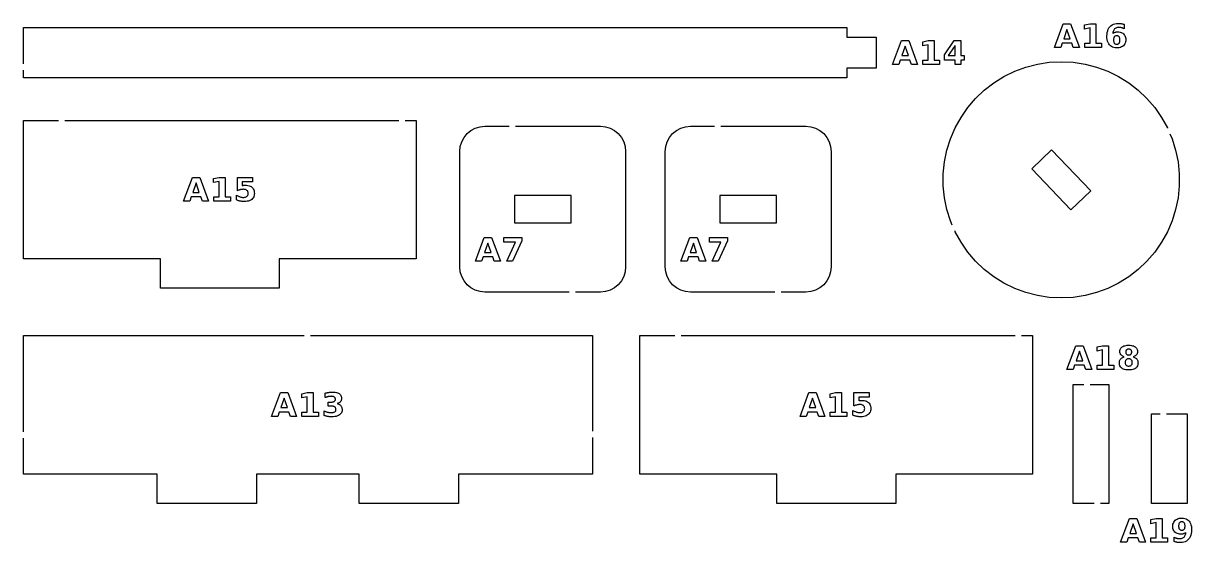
# Model space of a CAD drawing. Header units: millimetres. Extents: x 9 to 296, y 5 to 146.
# Drawn here: x 171.9 to 291.3, y 4.9 to 58 of the extents above; entities that cross this region are included whole.
import ezdxf

# ---------------------------------------------------------------- set-up
doc = ezdxf.new("R2010")
doc.units = ezdxf.units.MM
doc.layers.add('CUT', color=1, linetype='CONTINUOUS')
doc.layers.add('ENGRAVE', color=5, linetype='CONTINUOUS')

msp = doc.modelspace()

# ---------------------------------------------------------------- linework, layer by layer
at = {"layer": 'CUT', "color": 1}
for points in [[(171.925, 53.85), (171.925, 57.575), (256.075, 57.575), (256.075, 56.575), (259.075, 56.575), (259.075, 53.425), (256.075, 53.425), (256.075, 52.425), (171.925, 52.425), (171.925, 53.2)], [(266.8593, 37.3805), (266.6765, 37.8063), (266.3104, 38.9734), (266.0641, 40.1716), (265.9404, 41.3885), (265.9404, 42.6117), (266.0642, 43.8286), (266.3104, 45.0267), (266.6766, 46.1938), (267.159, 47.3179), (267.7526, 48.3874), (268.4514, 49.3913), (269.2481, 50.3194), (270.1347, 51.1621), (271.1019, 51.9108), (272.14, 52.5579), (273.2382, 53.0965), (274.3852, 53.5213), (275.5694, 53.8279), (276.7785, 54.0132), (278.0001, 54.0751), (279.2217, 54.0131), (280.4308, 53.8279), (281.6149, 53.5213), (282.762, 53.0965), (283.8601, 52.5578), (284.8982, 51.9108), (285.8654, 51.162), (286.752, 50.3193), (287.5487, 49.3912), (288.2475, 48.3872), (288.8411, 47.3177), (288.8524, 47.2914)], [(210.95, 48.075), (212.075, 48.075), (212.075, 33.925), (198.075, 33.925), (198.075, 30.925), (185.925, 30.925), (185.925, 33.925), (171.925, 33.925), (171.925, 48.075), (175.5, 48.075)], [(176.15, 48.075), (210.3, 48.075)], [(227.709, 30.525), (219.0963, 30.525), (218.5976, 30.5741), (218.1145, 30.7207), (217.6692, 30.9587), (217.2789, 31.2789), (216.9587, 31.6692), (216.7207, 32.1145), (216.5741, 32.5976), (216.525, 33.0963), (216.525, 44.9037), (216.5741, 45.4024), (216.7207, 45.8855), (216.9587, 46.3308), (217.2789, 46.7211), (217.6692, 47.0413), (218.1145, 47.2793), (218.5976, 47.4259), (219.0963, 47.475), (221.5633, 47.475)], [(222.2133, 47.475), (230.9037, 47.475), (231.4024, 47.4259), (231.8855, 47.2793), (232.3308, 47.0413), (232.7211, 46.7211), (233.0413, 46.3308), (233.2793, 45.8855), (233.4259, 45.4024), (233.475, 44.9037), (233.475, 33.0963), (233.4259, 32.5976), (233.2793, 32.1145), (233.0413, 31.6692), (232.7211, 31.2789), (232.3308, 30.9587), (231.8855, 30.7207), (231.4024, 30.5741), (230.9037, 30.525), (228.359, 30.525)], [(248.709, 30.525), (240.0963, 30.525), (239.5976, 30.5741), (239.1145, 30.7207), (238.6692, 30.9587), (238.2789, 31.2789), (237.9587, 31.6692), (237.7207, 32.1145), (237.5741, 32.5976), (237.525, 33.0963), (237.525, 44.9037), (237.5741, 45.4024), (237.7207, 45.8855), (237.9587, 46.3308), (238.2789, 46.7211), (238.6692, 47.0413), (239.1145, 47.2793), (239.5976, 47.4259), (240.0963, 47.475), (242.5633, 47.475)], [(243.2133, 47.475), (251.9037, 47.475), (252.4024, 47.4259), (252.8855, 47.2793), (253.3308, 47.0413), (253.7211, 46.7211), (254.0413, 46.3308), (254.2793, 45.8855), (254.4259, 45.4024), (254.475, 44.9037), (254.475, 33.0963), (254.4259, 32.5976), (254.2793, 32.1145), (254.0413, 31.6692), (253.7211, 31.2789), (253.3308, 30.9587), (252.8855, 30.7207), (252.4024, 30.5741), (251.9037, 30.525), (249.359, 30.525)], [(289.1087, 46.6941), (289.3235, 46.1937), (289.6896, 45.0266), (289.9359, 43.8284), (290.0596, 42.6115), (290.0596, 41.3883), (289.9358, 40.1714), (289.6896, 38.9733), (289.3234, 37.8062), (288.841, 36.6821), (288.2474, 35.6126), (287.5486, 34.6087), (286.7519, 33.6806), (285.8653, 32.8379), (284.8981, 32.0892), (283.86, 31.4421), (282.7618, 30.9035), (281.6148, 30.4787), (280.4306, 30.1721), (279.2215, 29.9868), (277.9999, 29.9249), (276.7783, 29.9869), (275.5692, 30.1721), (274.3851, 30.4787), (273.238, 30.9035), (272.1399, 31.4422), (271.1018, 32.0892), (270.1346, 32.838), (269.248, 33.6807), (268.4513, 34.6088), (267.7525, 35.6128), (267.1589, 36.6823), (267.1156, 36.7832)], [(171.925, 16.2333), (171.925, 26.075), (200.6333, 26.075)], [(201.2833, 26.075), (230.075, 26.075), (230.075, 16.3167)], [(273.95, 26.075), (275.075, 26.075), (275.075, 11.925), (261.075, 11.925), (261.075, 8.925), (248.925, 8.925), (248.925, 11.925), (234.925, 11.925), (234.925, 26.075), (238.5, 26.075)], [(239.15, 26.075), (273.3, 26.075)], [(281.35, 8.925), (279.225, 8.925), (279.225, 21.075), (280.3, 21.075)], [(280.95, 21.075), (282.875, 21.075), (282.875, 8.925), (282, 8.925)], [(288.75, 18.075), (290.875, 18.075), (290.875, 8.925), (287.225, 8.925), (287.225, 18.075), (288.1, 18.075)], [(230.075, 15.6667), (230.075, 11.925), (216.4083, 11.925), (216.4083, 8.925), (206.2583, 8.925), (206.2583, 11.925), (195.7417, 11.925), (195.7417, 8.925), (185.5917, 8.925), (185.5917, 11.925), (171.925, 11.925), (171.925, 15.5833)]]:
    msp.add_lwpolyline(points, dxfattribs=at)
for points in [[(281.0056, 40.8628), (277.0165, 45.0594), (274.9944, 43.1372), (278.9835, 38.9406), (281.0056, 40.8628)], [(227.895, 37.605), (227.895, 40.395), (222.105, 40.395), (222.105, 37.605), (227.895, 37.605)], [(248.895, 37.605), (248.895, 40.395), (243.105, 40.395), (243.105, 37.605), (248.895, 37.605)]]:
    msp.add_lwpolyline(points, close=True, dxfattribs=at)
at = {"layer": 'ENGRAVE', "color": 5}
for points in [[(277.3086, 55.5229), (278.2087, 57.9529), (278.9557, 57.9529), (279.8558, 55.5229), (279.2259, 55.5229), (279.0729, 55.9656), (278.0931, 55.9656), (277.9385, 55.5229), (277.3086, 55.5229)], [(278.2494, 56.4164), (278.9151, 56.4164), (278.583, 57.3832), (278.2494, 56.4164)], [(280.9494, 57.5265), (280.3814, 57.4093), (280.3814, 57.8357), (280.9462, 57.9529), (281.5419, 57.9529), (281.5419, 55.9558), (282.0953, 55.9558), (282.0953, 55.5229), (280.396, 55.5229), (280.396, 55.9558), (280.9494, 55.9558), (280.9494, 57.5265)], [(284.3878, 57.4635), (284.3378, 57.4848), (284.2887, 57.5039), (284.2407, 57.5209), (284.1936, 57.5357), (284.1475, 57.5484), (284.1021, 57.5591), (284.0571, 57.5679), (284.0124, 57.5747), (283.9681, 57.5795), (283.9242, 57.5825), (283.8806, 57.5834), (283.7907, 57.5791), (283.7077, 57.5662), (283.6316, 57.5446), (283.5623, 57.5143), (283.4999, 57.4755), (283.4444, 57.428), (283.3959, 57.372), (283.3547, 57.3076), (283.3207, 57.2349), (283.2939, 57.1538), (283.2744, 57.0644), (283.2621, 56.9666), (283.2984, 56.992), (283.3357, 57.0153), (283.374, 57.0363), (283.4133, 57.0552), (283.4536, 57.0718), (283.4949, 57.0862), (283.5373, 57.0984), (283.581, 57.1083), (283.6259, 57.1161), (283.6721, 57.1216), (283.7196, 57.125), (283.7683, 57.1261), (283.8885, 57.12), (284.0008, 57.1018), (284.105, 57.0715), (284.2012, 57.0291), (284.2895, 56.9746), (284.3697, 56.908), (284.4396, 56.8315), (284.4967, 56.7476), (284.5412, 56.6561), (284.573, 56.5571), (284.592, 56.4507), (284.5984, 56.3367), (284.5913, 56.2108), (284.57, 56.0935), (284.5345, 55.9849), (284.4848, 55.8849), (284.4209, 55.7936), (284.3429, 55.7109), (284.2528, 55.639), (284.1531, 55.5802), (284.0438, 55.5345), (283.9247, 55.5018), (283.796, 55.4822), (283.6576, 55.4757), (283.5057, 55.4846), (283.3657, 55.5112), (283.2375, 55.5556), (283.1212, 55.6178), (283.0169, 55.6978), (282.9244, 55.7955), (282.8451, 55.9095), (282.7802, 56.0385), (282.7297, 56.1823), (282.6936, 56.3409), (282.672, 56.5145), (282.6648, 56.7029), (282.6732, 56.8965), (282.6985, 57.0757), (282.7407, 57.2406), (282.7997, 57.3912), (282.8756, 57.5274), (282.9683, 57.6493), (283.0758, 57.7545), (283.1958, 57.8406), (283.3282, 57.9075), (283.4733, 57.9553), (283.6308, 57.984), (283.8009, 57.9936), (283.8565, 57.9929), (283.9115, 57.9907), (283.9661, 57.9871), (284.02, 57.982), (284.0735, 57.9755), (284.1264, 57.9675), (284.1789, 57.9581), (284.2313, 57.9473), (284.2834, 57.935), (284.3354, 57.9212), (284.3872, 57.9061), (284.4389, 57.8894), (284.4389, 57.4402), (284.3878, 57.4635)], [(261.3962, 53.8), (260.7663, 53.8), (261.6663, 56.23), (262.4134, 56.23), (263.3135, 53.8), (262.6836, 53.8), (262.5306, 54.2427), (261.5508, 54.2427), (261.3962, 53.8)], [(264.4071, 55.8036), (263.8391, 55.6864), (263.8391, 56.1128), (264.4038, 56.23), (264.9995, 56.23), (264.9995, 54.2329), (265.5529, 54.2329), (265.5529, 53.8), (263.8537, 53.8), (263.8537, 54.2329), (264.4071, 54.2329), (264.4071, 55.8036)], [(268.0821, 54.6968), (268.0821, 54.2427), (267.7354, 54.2427), (267.7354, 53.8), (267.143, 53.8), (267.143, 54.2427), (266.0655, 54.2427), (266.0655, 54.7798), (267.0388, 56.23), (267.7354, 56.23), (267.7354, 54.6968), (268.0821, 54.6968)], [(283.5637, 56.7106), (283.5203, 56.6958), (283.4815, 56.675), (283.4472, 56.6484), (283.4176, 56.6158), (283.3924, 56.5773), (283.3719, 56.5329), (283.3559, 56.4826), (283.3445, 56.4263), (283.3376, 56.3641), (283.3354, 56.296), (283.3376, 56.2279), (283.3445, 56.1657), (283.3559, 56.1094), (283.3719, 56.0591), (283.3924, 56.0147), (283.4176, 55.9762), (283.4472, 55.9436), (283.4815, 55.9169), (283.5203, 55.8962), (283.5637, 55.8814), (283.6116, 55.8725), (283.6641, 55.8696), (283.7171, 55.8725), (283.7655, 55.8814), (283.8092, 55.8962), (283.8482, 55.9169), (283.8826, 55.9436), (283.9123, 55.9762), (283.9375, 56.0147), (283.958, 56.0591), (283.974, 56.1094), (283.9854, 56.1657), (283.9923, 56.2279), (283.9945, 56.296), (283.9923, 56.3641), (283.9854, 56.4263), (283.974, 56.4826), (283.958, 56.5329), (283.9375, 56.5773), (283.9123, 56.6158), (283.8826, 56.6484), (283.8482, 56.675), (283.8092, 56.6958), (283.7655, 56.7106), (283.7171, 56.7195), (283.6641, 56.7224), (283.6116, 56.7195), (283.5637, 56.7106)], [(262.0407, 55.6604), (261.707, 54.6936), (262.3727, 54.6936), (262.0407, 55.6604)], [(267.143, 55.7141), (266.4561, 54.6968), (267.143, 54.6968), (267.143, 55.7141)], [(188.2987, 39.825), (189.1988, 42.255), (189.9459, 42.255), (190.8459, 39.825), (190.216, 39.825), (190.0631, 40.2677), (189.0832, 40.2677), (188.9286, 39.825), (188.2987, 39.825)], [(191.9396, 41.8286), (191.3715, 41.7114), (191.3715, 42.1378), (191.9363, 42.255), (192.532, 42.255), (192.532, 40.2579), (193.0854, 40.2579), (193.0854, 39.825), (191.3862, 39.825), (191.3862, 40.2579), (191.9396, 40.2579), (191.9396, 41.8286)], [(195.359, 42.255), (195.359, 41.7944), (194.3011, 41.7944), (194.3011, 41.4184), (194.325, 41.4247), (194.3489, 41.4305), (194.3729, 41.4357), (194.3969, 41.4405), (194.421, 41.4448), (194.4451, 41.4485), (194.4694, 41.4518), (194.494, 41.4544), (194.519, 41.4565), (194.5442, 41.4579), (194.5698, 41.4588), (194.5957, 41.4591), (194.7383, 41.4529), (194.87, 41.4344), (194.9908, 41.4036), (195.1006, 41.3604), (195.1995, 41.3048), (195.2874, 41.2369), (195.363, 41.158), (195.4248, 41.0694), (195.4729, 40.971), (195.5073, 40.863), (195.5279, 40.7452), (195.5348, 40.6176), (195.5273, 40.4911), (195.5049, 40.374), (195.4675, 40.2665), (195.4151, 40.1684), (195.3477, 40.0799), (195.2654, 40.0008), (195.1698, 39.9326), (195.0626, 39.8769), (194.9438, 39.8335), (194.8133, 39.8026), (194.6712, 39.784), (194.5175, 39.7778), (194.4488, 39.7789), (194.3802, 39.7822), (194.3119, 39.7878), (194.2437, 39.7955), (194.1759, 39.8055), (194.1082, 39.8177), (194.0407, 39.8321), (193.9734, 39.8489), (193.9062, 39.8679), (193.8391, 39.8893), (193.7722, 39.913), (193.7054, 39.9389), (193.7054, 40.4321), (193.771, 40.3957), (193.8355, 40.3625), (193.8989, 40.3324), (193.9611, 40.3055), (194.0222, 40.2818), (194.0822, 40.2612), (194.141, 40.2438), (194.1987, 40.2296), (194.2553, 40.2185), (194.3107, 40.2106), (194.3651, 40.2058), (194.4183, 40.2042), (194.4915, 40.2073), (194.5594, 40.2166), (194.6219, 40.2321), (194.679, 40.2538), (194.7308, 40.2817), (194.7771, 40.3157), (194.8172, 40.3551), (194.8499, 40.3988), (194.8754, 40.4469), (194.8936, 40.4995), (194.9045, 40.5564), (194.9082, 40.6176), (194.9045, 40.6794), (194.8936, 40.7366), (194.8754, 40.7894), (194.8499, 40.8376), (194.8172, 40.8812), (194.7771, 40.9204), (194.7308, 40.9542), (194.679, 40.9819), (194.6219, 41.0034), (194.5594, 41.0188), (194.4915, 41.028), (194.4183, 41.0311), (194.3727, 41.0301), (194.3262, 41.0272), (194.2787, 41.0223), (194.2302, 41.0155), (194.1807, 41.0068), (194.1302, 40.9961), (194.0785, 40.9833), (194.0256, 40.9685), (193.9715, 40.9515), (193.9161, 40.9324), (193.8594, 40.9112), (193.8014, 40.8878), (193.8014, 42.255), (195.359, 42.255)], [(189.2395, 40.7186), (189.9052, 40.7186), (189.5731, 41.6854), (189.2395, 40.7186)], [(218.7549, 33.675), (218.1251, 33.675), (219.0251, 36.105), (219.7722, 36.105), (220.6723, 33.675), (220.0424, 33.675), (219.8894, 34.1177), (218.9096, 34.1177), (218.7549, 33.675)], [(222.8759, 36.105), (222.8759, 35.7518), (221.9286, 33.675), (221.3183, 33.675), (222.2151, 35.6444), (221.0449, 35.6444), (221.0449, 36.105), (222.8759, 36.105)], [(239.7549, 33.675), (239.1251, 33.675), (240.0251, 36.105), (240.7722, 36.105), (241.6723, 33.675), (241.0424, 33.675), (240.8894, 34.1177), (239.9096, 34.1177), (239.7549, 33.675)], [(243.8759, 36.105), (243.8759, 35.7518), (242.9286, 33.675), (242.3183, 33.675), (243.2151, 35.6444), (242.0449, 35.6444), (242.0449, 36.105), (243.8759, 36.105)], [(219.3995, 35.5354), (219.0658, 34.5686), (219.7315, 34.5686), (219.3995, 35.5354)], [(240.3995, 35.5354), (240.0658, 34.5686), (240.7315, 34.5686), (240.3995, 35.5354)], [(284.2399, 23.9926), (284.1873, 24.0288), (284.1408, 24.0689), (284.1003, 24.1131), (284.066, 24.1611), (284.0379, 24.2129), (284.0161, 24.2685), (284.0005, 24.3279), (283.9911, 24.3911), (283.988, 24.4581), (283.9944, 24.5566), (284.0135, 24.6469), (284.0454, 24.7291), (284.09, 24.8032), (284.1474, 24.8691), (284.2175, 24.9269), (284.3, 24.9761), (284.3944, 25.0164), (284.5007, 25.0477), (284.619, 25.0701), (284.7492, 25.0835), (284.8913, 25.088), (285.0325, 25.0835), (285.1619, 25.0702), (285.2795, 25.0479), (285.3854, 25.0167), (285.4795, 24.9767), (285.5619, 24.9277), (285.632, 24.8701), (285.6894, 24.8042), (285.734, 24.7301), (285.7659, 24.6477), (285.785, 24.557), (285.7914, 24.4581), (285.7883, 24.3911), (285.7788, 24.3279), (285.7631, 24.2685), (285.7411, 24.2129), (285.7129, 24.1611), (285.6783, 24.1131), (285.6376, 24.0689), (285.5909, 24.0288), (285.5381, 23.9926), (285.4794, 23.9604), (285.4146, 23.9322), (285.3438, 23.908), (285.4229, 23.8828), (285.4953, 23.8529), (285.5609, 23.8183), (285.6198, 23.7789), (285.6719, 23.7347), (285.7174, 23.6858), (285.7559, 23.6323), (285.7874, 23.5743), (285.812, 23.5119), (285.8295, 23.4449), (285.84, 23.3735), (285.8435, 23.2976), (285.8368, 23.1821), (285.8168, 23.0764), (285.7835, 22.9804), (285.7368, 22.8943), (285.6768, 22.818), (285.6034, 22.7516), (285.517, 22.6951), (285.4176, 22.6489), (285.3054, 22.613), (285.1802, 22.5874), (285.0422, 22.572), (284.8913, 22.5668), (284.7399, 22.572), (284.6014, 22.5874), (284.4757, 22.613), (284.3629, 22.6489), (284.263, 22.6951), (284.176, 22.7516), (284.1022, 22.818), (284.0417, 22.8943), (283.9947, 22.9804), (283.9612, 23.0764), (283.941, 23.1821), (283.9343, 23.2976), (283.9378, 23.3735), (283.9483, 23.4449), (283.9658, 23.5119), (283.9904, 23.5743), (284.0219, 23.6323), (284.0605, 23.6858), (284.1059, 23.7347), (284.158, 23.7789), (284.2169, 23.8183), (284.2825, 23.8529), (284.3549, 23.8828), (284.434, 23.908), (284.3632, 23.9322), (284.2985, 23.9604), (284.2399, 23.9926)], [(278.5814, 22.614), (279.4815, 25.044), (280.2285, 25.044), (281.1286, 22.614), (280.4987, 22.614), (280.3457, 23.0567), (279.3659, 23.0567), (279.2113, 22.614), (278.5814, 22.614)], [(279.5221, 23.5076), (280.1878, 23.5076), (279.8558, 24.4744), (279.5221, 23.5076)], [(282.2222, 24.6176), (281.6542, 24.5004), (281.6542, 24.9269), (282.219, 25.044), (282.8147, 25.044), (282.8147, 23.047), (283.368, 23.047), (283.368, 22.614), (281.6688, 22.614), (281.6688, 23.047), (282.2222, 23.047), (282.2222, 24.6176)], [(284.5894, 24.3055), (284.6006, 24.2665), (284.6163, 24.2311), (284.6364, 24.1995), (284.661, 24.1716), (284.6898, 24.1478), (284.7224, 24.1282), (284.7589, 24.1131), (284.7992, 24.1022), (284.8434, 24.0957), (284.8913, 24.0935), (284.9383, 24.0957), (284.9816, 24.1022), (285.0211, 24.1131), (285.057, 24.1282), (285.0891, 24.1478), (285.1176, 24.1716), (285.142, 24.1995), (285.1619, 24.2311), (285.1774, 24.2665), (285.1885, 24.3055), (285.1951, 24.3482), (285.1973, 24.3946), (285.1951, 24.441), (285.1885, 24.4837), (285.1774, 24.5226), (285.1619, 24.5578), (285.142, 24.5891), (285.1176, 24.6168), (285.0891, 24.6404), (285.057, 24.6597), (285.0211, 24.6748), (284.9816, 24.6855), (284.9383, 24.692), (284.8913, 24.6941), (284.8434, 24.6919), (284.7992, 24.6854), (284.7589, 24.6746), (284.7224, 24.6594), (284.6898, 24.6399), (284.661, 24.616), (284.6364, 24.5881), (284.6163, 24.5567), (284.6006, 24.5216), (284.5894, 24.4829), (284.5827, 24.4406), (284.5805, 24.3946), (284.5827, 24.3482), (284.5894, 24.3055)], [(284.7359, 23.6773), (284.6931, 23.6586), (284.6549, 23.6346), (284.6212, 23.6052), (284.5923, 23.5709), (284.5687, 23.532), (284.5504, 23.4885), (284.5373, 23.4403), (284.5294, 23.3875), (284.5268, 23.3302), (284.5294, 23.2728), (284.5373, 23.2201), (284.5504, 23.1721), (284.5687, 23.1287), (284.5923, 23.09), (284.6212, 23.0559), (284.6549, 23.0268), (284.6931, 23.003), (284.7359, 22.9845), (284.7832, 22.9713), (284.835, 22.9634), (284.8913, 22.9607), (284.9471, 22.9634), (284.9984, 22.9713), (285.0452, 22.9845), (285.0874, 23.003), (285.1251, 23.0268), (285.1583, 23.0559), (285.1866, 23.09), (285.2098, 23.1287), (285.2279, 23.1721), (285.2407, 23.2201), (285.2485, 23.2728), (285.251, 23.3302), (285.2485, 23.388), (285.2407, 23.4411), (285.2279, 23.4895), (285.2098, 23.5331), (285.1866, 23.5719), (285.1583, 23.6061), (285.1251, 23.6351), (285.0874, 23.659), (285.0452, 23.6775), (284.9984, 23.6907), (284.9471, 23.6986), (284.8913, 23.7013), (284.835, 23.6986), (284.7832, 23.6906), (284.7359, 23.6773)], [(204.0796, 19.1115), (204.1517, 19.0825), (204.2172, 19.0483), (204.2762, 19.009), (204.3286, 18.9644), (204.3745, 18.9147), (204.4135, 18.86), (204.4455, 18.8005), (204.4703, 18.7363), (204.488, 18.6673), (204.4987, 18.5936), (204.5022, 18.5151), (204.4946, 18.3995), (204.4715, 18.2935), (204.4331, 18.1971), (204.3793, 18.1104), (204.3101, 18.0333), (204.2256, 17.9658), (204.1263, 17.9083), (204.0129, 17.8613), (203.8854, 17.8248), (203.7438, 17.7987), (203.5881, 17.783), (203.4183, 17.7778), (203.3558, 17.7786), (203.2934, 17.7811), (203.2309, 17.7853), (203.1683, 17.7912), (203.1057, 17.7987), (203.0431, 17.8079), (202.9805, 17.8188), (202.9182, 17.8313), (202.8561, 17.8455), (202.7943, 17.8614), (202.7326, 17.879), (202.6712, 17.8982), (202.6712, 18.3816), (202.7297, 18.3535), (202.7881, 18.3278), (202.8464, 18.3045), (202.9045, 18.2836), (202.9625, 18.2651), (203.0203, 18.249), (203.0779, 18.2353), (203.1352, 18.2241), (203.1922, 18.2154), (203.2489, 18.2092), (203.3053, 18.2055), (203.3613, 18.2042), (203.4411, 18.2066), (203.5144, 18.2138), (203.5812, 18.2258), (203.6416, 18.2426), (203.6955, 18.2641), (203.743, 18.2905), (203.7835, 18.3213), (203.8167, 18.3563), (203.8425, 18.3955), (203.8609, 18.4388), (203.8719, 18.4863), (203.8756, 18.5379), (203.8718, 18.591), (203.8605, 18.6396), (203.8416, 18.6838), (203.8152, 18.7234), (203.7812, 18.7586), (203.7397, 18.7894), (203.6908, 18.8155), (203.6347, 18.8368), (203.5715, 18.8534), (203.501, 18.8653), (203.4233, 18.8724), (203.3385, 18.8748), (203.0879, 18.8748), (203.0879, 19.2785), (203.3515, 19.2785), (203.4269, 19.2805), (203.4955, 19.2867), (203.5574, 19.297), (203.6127, 19.3114), (203.6612, 19.3299), (203.7031, 19.3525), (203.7384, 19.3793), (203.7673, 19.4105), (203.7898, 19.4459), (203.8058, 19.4856), (203.8154, 19.5296), (203.8187, 19.5779), (203.8155, 19.6228), (203.8062, 19.6642), (203.7906, 19.702), (203.7687, 19.7363), (203.7407, 19.7671), (203.7063, 19.7944), (203.6663, 19.8178), (203.6212, 19.8369), (203.5708, 19.8518), (203.5154, 19.8624), (203.4547, 19.8688), (203.389, 19.8709), (203.3384, 19.8699), (203.2877, 19.8671), (203.2368, 19.8624), (203.1857, 19.8557), (203.1344, 19.8472), (203.083, 19.8367), (203.0315, 19.8244), (202.9801, 19.8103), (202.9288, 19.7944), (202.8775, 19.7767), (202.8264, 19.7571), (202.7754, 19.7358), (202.7754, 20.1948), (202.8371, 20.2114), (202.8987, 20.2266), (202.9601, 20.2404), (203.0213, 20.2527), (203.0823, 20.2635), (203.1432, 20.2729), (203.2038, 20.2809), (203.264, 20.2874), (203.3239, 20.2924), (203.3834, 20.2961), (203.4425, 20.2982), (203.5013, 20.299), (203.6525, 20.2946), (203.7905, 20.2817), (203.9153, 20.2601), (204.0268, 20.2299), (204.1251, 20.191), (204.2101, 20.1435), (204.282, 20.0873), (204.3408, 20.0224), (204.3865, 19.9488), (204.4191, 19.8665), (204.4387, 19.7754), (204.4453, 19.6756), (204.4422, 19.6067), (204.4328, 19.542), (204.4172, 19.4817), (204.3954, 19.4257), (204.3673, 19.3739), (204.333, 19.3265), (204.2926, 19.2834), (204.2462, 19.2448), (204.1938, 19.2107), (204.1355, 19.1811), (204.0712, 19.1559), (204.0009, 19.1352), (204.0796, 19.1115)], [(197.2987, 17.825), (198.1988, 20.255), (198.9459, 20.255), (199.8459, 17.825), (199.216, 17.825), (199.0631, 18.2677), (198.0832, 18.2677), (197.9286, 17.825), (197.2987, 17.825)], [(198.2395, 18.7186), (198.9052, 18.7186), (198.5731, 19.6854), (198.2395, 18.7186)], [(200.9396, 19.8286), (200.3715, 19.7114), (200.3715, 20.1378), (200.9363, 20.255), (201.532, 20.255), (201.532, 18.2579), (202.0854, 18.2579), (202.0854, 17.825), (200.3862, 17.825), (200.3862, 18.2579), (200.9396, 18.2579), (200.9396, 19.8286)], [(251.2987, 17.825), (252.1988, 20.255), (252.9459, 20.255), (253.8459, 17.825), (253.216, 17.825), (253.0631, 18.2677), (252.0832, 18.2677), (251.9286, 17.825), (251.2987, 17.825)], [(252.2395, 18.7186), (252.9052, 18.7186), (252.5731, 19.6854), (252.2395, 18.7186)], [(254.9396, 19.8286), (254.3715, 19.7114), (254.3715, 20.1378), (254.9363, 20.255), (255.532, 20.255), (255.532, 18.2579), (256.0854, 18.2579), (256.0854, 17.825), (254.3862, 17.825), (254.3862, 18.2579), (254.9396, 18.2579), (254.9396, 19.8286)], [(258.359, 20.255), (258.359, 19.7944), (257.3011, 19.7944), (257.3011, 19.4184), (257.325, 19.4247), (257.3489, 19.4305), (257.3729, 19.4357), (257.3969, 19.4405), (257.421, 19.4448), (257.4451, 19.4485), (257.4694, 19.4518), (257.494, 19.4544), (257.519, 19.4565), (257.5442, 19.4579), (257.5698, 19.4588), (257.5957, 19.4591), (257.7383, 19.4529), (257.87, 19.4344), (257.9908, 19.4036), (258.1006, 19.3604), (258.1995, 19.3048), (258.2874, 19.2369), (258.363, 19.158), (258.4248, 19.0694), (258.4729, 18.971), (258.5073, 18.863), (258.5279, 18.7452), (258.5348, 18.6176), (258.5273, 18.4911), (258.5049, 18.374), (258.4675, 18.2665), (258.4151, 18.1684), (258.3477, 18.0799), (258.2654, 18.0008), (258.1698, 17.9326), (258.0626, 17.8769), (257.9438, 17.8335), (257.8133, 17.8026), (257.6712, 17.784), (257.5175, 17.7778), (257.4488, 17.7789), (257.3802, 17.7822), (257.3119, 17.7878), (257.2437, 17.7955), (257.1759, 17.8055), (257.1082, 17.8177), (257.0407, 17.8321), (256.9734, 17.8489), (256.9062, 17.8679), (256.8391, 17.8893), (256.7722, 17.913), (256.7054, 17.9389), (256.7054, 18.4321), (256.771, 18.3957), (256.8355, 18.3625), (256.8989, 18.3324), (256.9611, 18.3055), (257.0222, 18.2818), (257.0822, 18.2612), (257.141, 18.2438), (257.1987, 18.2296), (257.2553, 18.2185), (257.3107, 18.2106), (257.3651, 18.2058), (257.4183, 18.2042), (257.4915, 18.2073), (257.5594, 18.2166), (257.6219, 18.2321), (257.679, 18.2538), (257.7308, 18.2817), (257.7771, 18.3157), (257.8172, 18.3551), (257.8499, 18.3988), (257.8754, 18.4469), (257.8936, 18.4995), (257.9045, 18.5564), (257.9082, 18.6176), (257.9045, 18.6794), (257.8936, 18.7366), (257.8754, 18.7894), (257.8499, 18.8376), (257.8172, 18.8812), (257.7771, 18.9204), (257.7308, 18.9542), (257.679, 18.9819), (257.6219, 19.0034), (257.5594, 19.0188), (257.4915, 19.028), (257.4183, 19.0311), (257.3727, 19.0301), (257.3262, 19.0272), (257.2787, 19.0223), (257.2302, 19.0155), (257.1807, 19.0068), (257.1302, 18.9961), (257.0785, 18.9833), (257.0256, 18.9685), (256.9715, 18.9515), (256.9161, 18.9324), (256.8594, 18.9112), (256.8014, 18.8878), (256.8014, 20.255), (258.359, 20.255)], [(284.0661, 4.9632), (284.9661, 7.3932), (285.7132, 7.3932), (286.6133, 4.9632), (285.9834, 4.9632), (285.8304, 5.4059), (284.8506, 5.4059), (284.696, 4.9632), (284.0661, 4.9632)], [(287.7069, 6.9668), (287.1389, 6.8496), (287.1389, 7.276), (287.7036, 7.3932), (288.2993, 7.3932), (288.2993, 5.3961), (288.8527, 5.3961), (288.8527, 4.9632), (287.1535, 4.9632), (287.1535, 5.3961), (287.7069, 5.3961), (287.7069, 6.9668)], [(289.5988, 5.4438), (289.6476, 5.4233), (289.6957, 5.4049), (289.7431, 5.3883), (289.7897, 5.3738), (289.8357, 5.3611), (289.8812, 5.3504), (289.9265, 5.3417), (289.9716, 5.3349), (290.0165, 5.33), (290.0613, 5.3271), (290.1059, 5.3261), (290.1957, 5.3305), (290.2787, 5.3434), (290.3549, 5.365), (290.4241, 5.3952), (290.4865, 5.4341), (290.5421, 5.4816), (290.5906, 5.5376), (290.6319, 5.6019), (290.6662, 5.6746), (290.6932, 5.7557), (290.7132, 5.8452), (290.726, 5.943), (290.6887, 5.917), (290.6506, 5.8933), (290.6116, 5.8718), (290.5719, 5.8526), (290.5313, 5.8356), (290.49, 5.8209), (290.4476, 5.8085), (290.4041, 5.7983), (290.3594, 5.7904), (290.3135, 5.7848), (290.2664, 5.7814), (290.2182, 5.7802), (290.0979, 5.7863), (289.9857, 5.8044), (289.8814, 5.8346), (289.7852, 5.8768), (289.697, 5.9311), (289.6168, 5.9975), (289.5469, 6.0738), (289.4897, 6.1577), (289.4453, 6.2492), (289.4135, 6.3484), (289.3944, 6.4552), (289.3881, 6.5696), (289.3952, 6.696), (289.4164, 6.8138), (289.4518, 6.9228), (289.5013, 7.0232), (289.565, 7.1149), (289.6428, 7.1979), (289.7325, 7.27), (289.8319, 7.329), (289.9409, 7.3749), (290.0595, 7.4077), (290.1877, 7.4273), (290.3256, 7.4339), (290.478, 7.425), (290.6185, 7.3983), (290.7471, 7.3537), (290.8638, 7.2914), (290.9685, 7.2112), (291.0613, 7.1132), (291.1408, 6.999), (291.2059, 6.87), (291.2566, 6.7263), (291.2927, 6.5678), (291.3144, 6.3946), (291.3217, 6.2067), (291.3132, 6.0131), (291.2879, 5.8339), (291.2456, 5.669), (291.1864, 5.5184), (291.1103, 5.3821), (291.0173, 5.2602), (290.9096, 5.155), (290.7893, 5.069), (290.6564, 5.002), (290.5109, 4.9542), (290.3529, 4.9255), (290.1824, 4.916), (290.1258, 4.9167), (290.07, 4.9188), (290.0151, 4.9223), (289.961, 4.9272), (289.9077, 4.9335), (289.8552, 4.9412), (289.8033, 4.9503), (289.7518, 4.9608), (289.7006, 4.9727), (289.6498, 4.9861), (289.5993, 5.0008), (289.5492, 5.0169), (289.5492, 5.4661), (289.5988, 5.4438)], [(285.0068, 5.8567), (285.6725, 5.8567), (285.3405, 6.8235), (285.0068, 5.8567)], [(290.4229, 6.199), (290.4664, 6.2138), (290.5053, 6.2345), (290.5398, 6.2612), (290.5697, 6.2937), (290.5951, 6.3322), (290.6158, 6.3767), (290.632, 6.427), (290.6435, 6.4833), (290.6504, 6.5455), (290.6527, 6.6136), (290.6504, 6.6812), (290.6435, 6.7431), (290.632, 6.7991), (290.6158, 6.8494), (290.5951, 6.8939), (290.5697, 6.9326), (290.5398, 6.9654), (290.5053, 6.9923), (290.4664, 7.0131), (290.4229, 7.0281), (290.3749, 7.037), (290.3223, 7.04), (290.2698, 7.037), (290.2218, 7.0281), (290.1783, 7.0131), (290.1393, 6.9923), (290.1049, 6.9654), (290.0749, 6.9326), (290.0496, 6.8939), (290.0288, 6.8494), (290.0127, 6.7991), (290.0011, 6.7431), (289.9942, 6.6812), (289.9919, 6.6136), (289.9942, 6.5455), (290.0011, 6.4833), (290.0127, 6.427), (290.0288, 6.3767), (290.0496, 6.3322), (290.0749, 6.2937), (290.1049, 6.2612), (290.1393, 6.2345), (290.1783, 6.2138), (290.2218, 6.199), (290.2698, 6.1901), (290.3223, 6.1871), (290.3749, 6.1901), (290.4229, 6.199)]]:
    msp.add_lwpolyline(points, close=True, dxfattribs=at)

doc.saveas('drawing.dxf')
